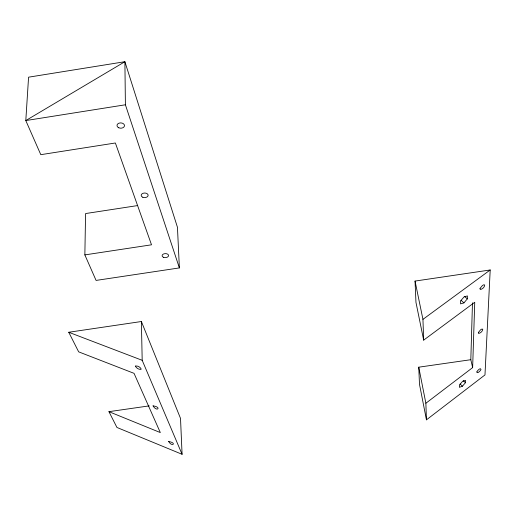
<?xml version="1.0" encoding="UTF-8"?>
<svg xmlns="http://www.w3.org/2000/svg" width="516" height="516" viewBox="0 0 516 516"><rect width="100%" height="100%" fill="white"/><g stroke="black" fill="none" stroke-linecap="round" stroke-linejoin="round"><path stroke-width="0.77" d="M84.856 254.898L151.517 244.803L115.371 142.99L40.796 154.677L25.8 120.57L28.573 77.181L124.891 61.707L177.452 227.285L179.381 267.914L96.073 280.42L84.856 254.898L85.572 213.56L137.695 205.561M465.432 382.724L465.49 380.344L462.491 381.459L459.446 384.962L459.414 387.329L462.407 386.207L465.432 382.724L463.155 380.569M467.322 298.899L467.386 295.92L464.039 296.913L460.62 300.905L460.582 303.879L463.929 302.866L467.322 298.899L464.419 296.332M472.643 367.605L474.739 302.273L423.668 340.128L415.961 302.35L415.045 281.078L490.2 269.971L484.976 374.926L426.448 419.843L425.868 403.248L472.643 367.605L470.818 359.71L472.475 302.834M423.668 340.128L422.946 319.359L490.2 269.971M125.401 104.78L25.8 120.57L124.891 61.707L125.401 104.78L179.381 267.914M108.941 411.665L160.321 432.576L134.044 373.345L78.658 351.848L68.744 332.259L141.39 321.52L180.516 418.386L182.084 454.293L116.939 427.461L108.941 411.665L149.195 405.886M426.448 419.843L419.489 384.272L418.747 367.186L470.818 359.71M68.744 332.259L142.19 360.31L182.084 454.293M461.033 300.293L463.929 302.866M460.13 384.046L462.407 386.207M415.045 281.078L422.946 319.359M418.747 367.186L425.868 403.248M141.39 321.52L142.19 360.31M480.022 288.438L480.215 289.476C482.357 289.347 484.64 287.128 484.711 284.974L483.621 284.832L482.415 285.509L480.022 288.438M478.338 332.523L478.526 333.439C480.512 333.201 482.666 331.214 482.77 329.189L481.744 329.118L480.602 329.788L478.338 332.523M476.836 371.978C477.19 374.197 480.635 370.694 481.009 369.437C480.66 367.205 477.203 370.72 476.836 371.978M135.663 366.031L135.54 366.27C136.392 368.192 138.998 369.669 141.074 369.321L141.203 369.075C140.358 367.153 137.746 365.67 135.663 366.031M153.071 405.866C156.793 412.426 162.101 407.066 153.071 405.866M168.648 441.515C172.17 447.514 177.22 442.87 168.648 441.515M118.783 127.787A3.76 2.657 1.7 0 0 124.498 125.672A3.76 2.657 1.7 0 0 118.951 123.195A3.76 2.657 1.7 0 0 118.783 127.787M163.572 257.316A3.231 1.993 -2 0 0 168.571 255.659A3.231 1.993 -2 0 0 163.888 253.859A3.231 1.993 -2 0 0 163.572 257.316M142.803 197.254A3.477 2.29 -0.5 0 0 148.137 195.39A3.477 2.29 -0.5 0 0 143.055 193.287A3.477 2.29 -0.5 0 0 142.803 197.254"/></g></svg>
